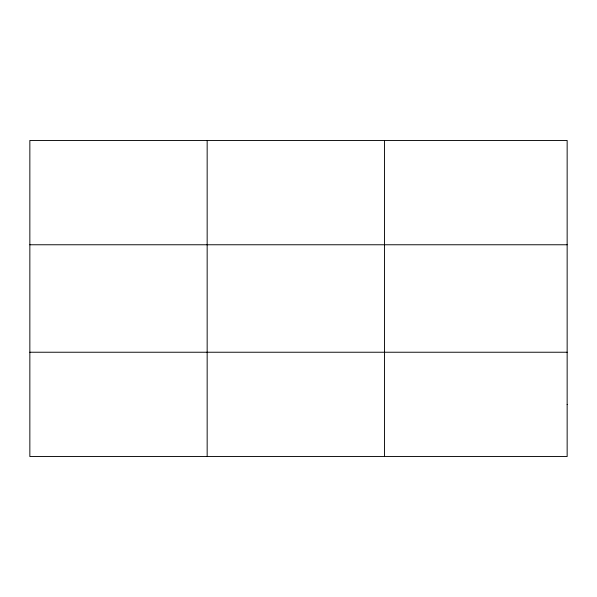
<?xml version="1.0" encoding="UTF-8"?>
<svg xmlns="http://www.w3.org/2000/svg" width="597" height="597" viewBox="0 0 597 597"><rect width="100%" height="100%" fill="white"/><g stroke="black" fill="none" stroke-linecap="round" stroke-linejoin="round"><path stroke-width="0.9" d="M207.159 456.548L207.159 140.452M384.468 456.548L384.468 140.452M29.85 244.763L567.15 244.763M29.85 352.237L567.15 352.237M567.15 404.393L567.15 456.548L29.85 456.548L29.85 140.452L567.15 140.452L567.15 404.393"/></g></svg>
